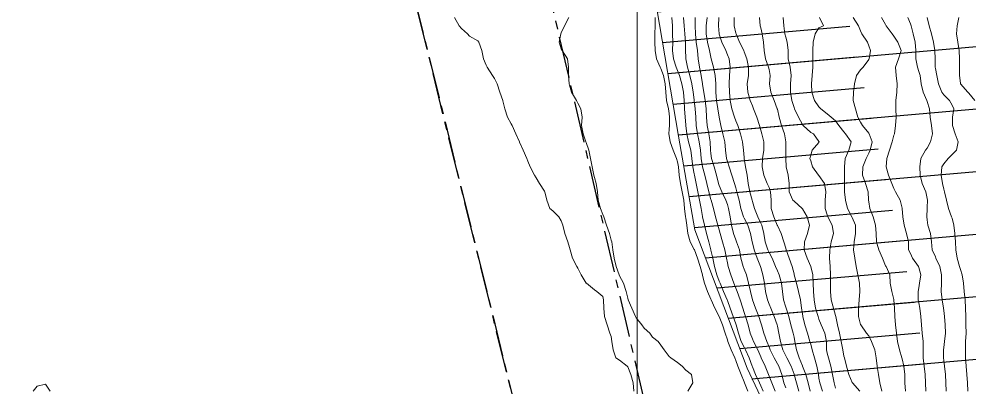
# Model space of a CAD drawing. Header units: centimetres. Extents: x 0 to 642158, y -847 to 649707.
# Drawn here: x 617029.7 to 617086.8, y 621496 to 621518.2 of the extents above; entities that cross this region are included whole.
import ezdxf

# ---------------------------------------------------------------- set-up
doc = ezdxf.new("R2010")
doc.units = ezdxf.units.CM
doc.header["$MEASUREMENT"] = 0
doc.linetypes.add('CENTERX2', pattern=[4, 2.5, -0.5, 0.5, -0.5])
for name, color, linetype, lineweight in [('MEV_grille', 254, 'Continuous', 9), ('MEV_schema paysager_V', 7, 'Continuous', 20), ('WAL_topographie 0.5', 253, 'Continuous', 20)]:
    doc.layers.add(name, color=color, linetype=linetype, lineweight=lineweight)
doc.layers.add('MEV_schema paysager_Ha', color=7, linetype='Continuous', lineweight=25, transparency=0.13)
doc.layers.add('SPW_parcellaire cadastral', color=7, linetype='CENTERX2', lineweight=25, true_color=0xff0542)

# ---------------------------------------------------------------- blocks, each defined once
blk = doc.blocks.new('*U112')
at = {"layer": 'MEV_grille', "transparency": 33554687}
blk.add_lwpolyline([(0, 1825.476), (0, -1825.476)], dxfattribs=at)
blk = doc.blocks.new('*U113')
at = {"layer": 'MEV_grille', "color": 0, "linetype": 'ByBlock', "lineweight": -2, "transparency": 16777216}
blk.add_blockref('*U112', (1700, 0), dxfattribs=at)

msp = doc.modelspace()

# ---------------------------------------------------------------- hatches: boundary and pattern name
at = {"layer": 'MEV_schema paysager_Ha', "transparency": 33554687}
h = msp.add_hatch(dxfattribs=at)
h.set_pattern_fill('ANSI31', color=60, scale=30, angle=320)
h.paths.add_polyline_path([(617170.419, 620834.567), (617172.651, 620836.166), (617173.767, 620838.36), (617176.52, 620837.394), (617174.806, 620846.341), (617170.861, 620863.855), (617160.166, 620908.624), (617154.776, 620933.562), (617146.673, 620971.647), (617141.556, 621000.514), (617137.768, 621021.34), (617128.09, 621079.063), (617126.156, 621093.864), (617119.316, 621143.104), (617111.792, 621208.391), (617108.156, 621251.964), (617106.162, 621276.436), (617103.961, 621303.676), (617102.134, 621336.288), (617100.135, 621389.845), (617096.516, 621463.981), (617093.32, 621529.296), (617090.317, 621582.148), (617088.875, 621608.789), (617089.552, 621610.434), (617091.584, 621610.24), (617079.838, 621624.63), (617079.15, 621614.869), (617077.224, 621610.745), (617075.161, 621604.283), (617075.024, 621597.272), (617074.199, 621592.185), (617074.199, 621587.785), (617073.373, 621584.761), (617071.723, 621576.1), (617070.554, 621571.223), (617069.004, 621567.237), (617065.792, 621560.483), (617065.459, 621555.39), (617064.352, 621548.747), (617063.248, 621545.861), (617063.538, 621539.763), (617064.894, 621531.341), (617066.831, 621523.888), (617067.993, 621518.758), (617069.311, 621511.094), (617070.285, 621505.466), (617073.425, 621497.132), (617077.756, 621487.932), (617080.679, 621477.434), (617081.545, 621462.498), (617082.024, 621453.112), (617079.891, 621448.421), (617077.757, 621439.358), (617074.131, 621434.987), (617070.825, 621431.469), (617069.438, 621426.671), (617071.018, 621420.988), (617073.27, 621414.516), (617077.07, 621409.311), (617077.914, 621402.699), (617079.322, 621395.946), (617077.774, 621388.912), (617077.028, 621379.272), (617077.18, 621366.49), (617077.637, 621354.926), (617081.138, 621345.34), (617084.667, 621339.141), (617088.419, 621332.55), (617091.943, 621324.141), (617093.489, 621313.549), (617093.991, 621301.308), (617095.095, 621293.181), (617098.226, 621286.522), (617098.599, 621269.214), (617098.32, 621260.56), (617100.919, 621240.097), (617102.163, 621224.304), (617102.661, 621213.61), (617104.31, 621203.418), (617105.03, 621196.058), (617108.853, 621175.666), (617110.452, 621164.481), (617113.761, 621137.233), (617115.569, 621117.477), (617117.489, 621112.22), (617116.988, 621109.132), (617114.316, 621105.794), (617111.985, 621102.229), (617112.056, 621101.1), (617120.765, 621101.771), (617121.63, 621095.928), (617112.376, 621095.304), (617112.524, 621092.145), (617113.883, 621089.004), (617118.105, 621088.839), (617120.775, 621088.744), (617122.967, 621085.98), (617123.825, 621080.262), (617124.207, 621073.973), (617125.553, 621066.79), (617126.9, 621057.169), (617128.055, 621049.377), (617129.783, 621041.532), (617130.994, 621026.347), (617134.207, 621004.931), (617136.145, 620988.525), (617136.031, 620979.069), (617142.374, 620949.543), (617145.918, 620930.208), (617153.153, 620899.212), (617158.672, 620872.657), (617161.08, 620858.212), (617163.85, 620847.016), (617167.101, 620840.155), (617169.922, 620834.909)])
h = msp.add_hatch(dxfattribs=at)
h.set_pattern_fill('ANSI31', color=60, scale=15, angle=320)
h.paths.add_polyline_path([(617170.419, 620834.567), (617172.651, 620836.166), (617173.767, 620838.36), (617172.164, 620839.948), (617169.222, 620844.997), (617165.011, 620861.103), (617155.295, 620905.773), (617149.967, 620930.558), (617141.637, 620968.956), (617138.302, 620999.865), (617134.651, 621021.029), (617125.75, 621078.391), (617121.772, 621092.578), (617115.806, 621141.831), (617107.516, 621206.061), (617103.711, 621250.656), (617102.096, 621275.072), (617098.522, 621305.188), (617095.036, 621336.316), (617086.438, 621359.081), (617085.934, 621388.312), (617080.11, 621426.004), (617086.838, 621442.658), (617088.578, 621463.389), (617083.681, 621500.211), (617076.945, 621529.071), (617073.11, 621552.713), (617080.742, 621582.645), (617082.21, 621610.23), (617089.552, 621610.434), (617091.584, 621610.24), (617079.838, 621624.63), (617079.15, 621614.869), (617077.224, 621610.745), (617075.161, 621604.283), (617075.024, 621597.272), (617074.199, 621592.185), (617074.199, 621587.785), (617073.373, 621584.761), (617071.723, 621576.1), (617070.554, 621571.223), (617069.004, 621567.237), (617065.792, 621560.483), (617065.459, 621555.39), (617064.352, 621548.747), (617063.248, 621545.861), (617063.538, 621539.763), (617064.894, 621531.341), (617066.831, 621523.888), (617067.993, 621518.758), (617069.311, 621511.094), (617070.285, 621505.466), (617073.425, 621497.132), (617077.756, 621487.932), (617080.679, 621477.434), (617081.545, 621462.498), (617082.024, 621453.112), (617079.891, 621448.421), (617077.757, 621439.358), (617074.131, 621434.987), (617070.825, 621431.469), (617069.438, 621426.671), (617071.018, 621420.988), (617073.27, 621414.516), (617077.07, 621409.311), (617077.914, 621402.699), (617079.322, 621395.946), (617077.774, 621388.912), (617077.028, 621379.272), (617077.18, 621366.49), (617077.637, 621354.926), (617081.138, 621345.34), (617084.667, 621339.141), (617088.419, 621332.55), (617091.943, 621324.141), (617093.489, 621313.549), (617093.991, 621301.308), (617095.095, 621293.181), (617098.226, 621286.522), (617098.599, 621269.214), (617098.32, 621260.56), (617100.919, 621240.097), (617102.163, 621224.304), (617102.661, 621213.61), (617104.31, 621203.418), (617105.03, 621196.058), (617108.853, 621175.666), (617110.452, 621164.481), (617113.761, 621137.233), (617115.569, 621117.477), (617117.489, 621112.22), (617116.988, 621109.132), (617114.316, 621105.794), (617111.985, 621102.229), (617112.056, 621101.1), (617120.765, 621101.771), (617121.63, 621095.928), (617112.376, 621095.304), (617112.524, 621092.145), (617113.883, 621089.004), (617118.105, 621088.839), (617120.775, 621088.744), (617122.967, 621085.98), (617123.825, 621080.262), (617124.207, 621073.973), (617125.553, 621066.79), (617126.9, 621057.169), (617128.055, 621049.377), (617129.783, 621041.532), (617130.994, 621026.347), (617134.207, 621004.931), (617136.145, 620988.525), (617136.031, 620979.069), (617142.374, 620949.543), (617145.918, 620930.208), (617153.153, 620899.212), (617158.672, 620872.657), (617161.08, 620858.212), (617163.85, 620847.016), (617167.101, 620840.155), (617169.922, 620834.909)])

# ---------------------------------------------------------------- linework, layer by layer
at = {"layer": 'MEV_schema paysager_V', "color": 60}
msp.add_lwpolyline([(617079.838, 621624.63), (617079.15, 621614.869), (617077.224, 621610.745), (617075.161, 621604.283), (617075.024, 621597.272), (617074.199, 621592.185), (617074.199, 621587.785), (617073.373, 621584.761), (617071.723, 621576.1), (617070.554, 621571.223), (617069.004, 621567.237), (617065.792, 621560.483), (617065.459, 621555.39), (617064.352, 621548.747), (617063.248, 621545.861), (617063.538, 621539.763), (617064.894, 621531.341), (617066.831, 621523.888), (617067.993, 621518.758), (617069.311, 621511.094), (617070.285, 621505.466), (617073.425, 621497.132), (617077.756, 621487.932)], dxfattribs=at)
at = {"layer": 'SPW_parcellaire cadastral'}
for points in [[(616961.682, 621561.505), (616957.161, 621536.964), (616965.501, 621523.284), (616971.233, 621514.366), (616974.374, 621509.591), (616975.304, 621510.352), (616983.527, 621516.007), (616989.386, 621518.755), (617051.624, 621539.157), (617050.488, 621531.376), (617066.617, 621465.843), (617068.014, 621447.174), (617068.141, 621431.299), (617065.63, 621389.514), (617029.25, 621381.354), (616971.753, 621365.049), (616944.019, 621346.288), (616891.176, 621232.847)], [(617071.741, 621390.887), (617065.63, 621389.514), (617068.141, 621431.299), (617068.014, 621447.174), (617066.617, 621465.843), (617050.488, 621531.376), (617051.624, 621539.157), (617059.513, 621541.743), (617058.51, 621532.646), (617073.939, 621466.394), (617076.23, 621448.428), (617075.082, 621431.913), (617071.741, 621390.887)]]:
    msp.add_lwpolyline(points, dxfattribs=at)
at = {"layer": 'WAL_topographie 0.5'}
for points in [[(617055.848, 621518.25), (617056.122, 621517.75), (617056.25, 621517.574), (617056.617, 621517.25), (617056.75, 621517.117), (617057.25, 621516.841), (617057.311, 621516.75), (617057.477, 621516.25), (617057.58, 621515.75), (617057.75, 621515.375), (617057.804, 621515.25), (617058.128, 621514.75), (617058.25, 621514.571), (617058.403, 621514.25), (617058.56, 621513.75), (617058.74, 621513.25), (617058.75, 621513.219), (617058.865, 621512.75), (617059.023, 621512.25), (617059.25, 621511.847), (617059.298, 621511.75), (617059.529, 621511.25), (617059.741, 621510.75), (617059.75, 621510.731), (617059.962, 621510.25), (617060.186, 621509.75), (617060.25, 621509.591), (617060.392, 621509.25), (617060.652, 621508.75), (617060.75, 621508.583), (617060.95, 621508.25), (617061.25, 621507.792), (617061.275, 621507.75), (617061.382, 621507.25), (617061.576, 621506.75), (617061.75, 621506.611), (617062.111, 621506.25), (617062.25, 621506.008), (617062.345, 621505.75), (617062.478, 621505.25), (617062.652, 621504.75), (617062.75, 621504.406), (617062.786, 621504.25), (617062.933, 621503.75), (617063.196, 621503.25), (617063.25, 621503.162), (617063.456, 621502.75), (617063.75, 621502.262), (617063.766, 621502.25), (617064.25, 621501.853), (617064.388, 621501.75), (617064.75, 621501.441), (617064.788, 621501.25), (617064.813, 621500.75), (617064.848, 621500.25), (617065.025, 621499.75), (617065.185, 621499.25), (617065.25, 621499.044), (617065.303, 621498.75), (617065.374, 621498.25), (617065.532, 621497.75), (617065.75, 621497.618), (617066.215, 621497.25), (617066.25, 621497.222), (617066.438, 621496.75), (617066.57, 621496.25), (617066.618, 621495.75)], [(617062.708, 621518.25), (617062.455, 621517.75), (617062.25, 621517.312), (617062.224, 621517.25), (617062.132, 621516.75), (617062.25, 621516.365), (617062.306, 621516.25), (617062.637, 621515.75), (617062.699, 621515.25), (617062.689, 621514.75), (617062.724, 621514.25), (617062.75, 621514.171), (617062.878, 621513.75), (617063.167, 621513.25), (617063.25, 621513.083), (617063.438, 621512.75), (617063.503, 621512.25), (617063.47, 621511.75), (617063.569, 621511.25), (617063.739, 621510.75), (617063.75, 621510.715), (617063.906, 621510.25), (617064.023, 621509.75), (617064.108, 621509.25), (617064.212, 621508.75), (617064.25, 621508.608), (617064.36, 621508.25), (617064.428, 621507.75), (617064.468, 621507.25), (617064.606, 621506.75), (617064.75, 621506.383), (617064.81, 621506.25), (617064.985, 621505.75), (617065.152, 621505.25), (617065.25, 621504.849), (617065.289, 621504.75), (617065.352, 621504.25), (617065.431, 621503.75), (617065.556, 621503.25), (617065.73, 621502.75), (617065.75, 621502.698), (617065.995, 621502.25), (617066.159, 621501.75), (617066.25, 621501.348), (617066.284, 621501.25), (617066.495, 621500.75), (617066.713, 621500.25), (617066.75, 621500.172), (617067.109, 621499.75), (617067.25, 621499.552), (617067.583, 621499.25), (617067.75, 621499.009), (617068.076, 621498.75), (617068.25, 621498.523), (617068.441, 621498.25), (617068.75, 621497.847), (617068.842, 621497.75), (617069.25, 621497.478), (617069.527, 621497.25), (617069.75, 621497.022), (617070.079, 621496.75), (617070.173, 621496.25), (617069.872, 621495.75)], [(617067.897, 621518.25), (617067.892, 621517.75), (617067.88, 621517.25), (617067.884, 621516.75), (617067.9, 621516.25), (617067.972, 621515.75), (617068.203, 621515.25), (617068.25, 621515.174), (617068.393, 621514.75), (617068.499, 621514.25), (617068.537, 621513.75), (617068.589, 621513.25), (617068.701, 621512.75), (617068.75, 621512.458), (617068.765, 621512.25), (617068.758, 621511.75), (617068.75, 621511.523), (617068.721, 621511.25), (617068.75, 621511.146), (617068.802, 621510.75), (617068.975, 621510.25), (617069.187, 621509.75), (617069.25, 621509.563), (617069.295, 621509.25), (617069.352, 621508.75), (617069.421, 621508.25), (617069.527, 621507.75), (617069.626, 621507.25), (617069.669, 621506.75), (617069.733, 621506.25), (617069.75, 621506.171), (617069.801, 621505.75), (617069.867, 621505.25), (617070.002, 621504.75), (617070.25, 621504.282), (617070.262, 621504.25), (617070.453, 621503.75), (617070.606, 621503.25), (617070.741, 621502.75), (617070.75, 621502.724), (617070.869, 621502.25), (617071.043, 621501.75), (617071.25, 621501.291), (617071.266, 621501.25), (617071.484, 621500.75), (617071.745, 621500.25), (617071.75, 621500.241), (617071.94, 621499.75), (617072.103, 621499.25), (617072.25, 621498.847), (617072.279, 621498.75), (617072.465, 621498.25), (617072.685, 621497.75), (617072.75, 621497.602), (617072.878, 621497.25), (617073.065, 621496.75), (617073.25, 621496.305), (617073.271, 621496.25), (617073.471, 621495.75)], [(617068.895, 621518.25), (617068.937, 621517.75), (617068.949, 621517.25), (617068.954, 621516.75), (617068.95, 621516.25), (617069.008, 621515.75), (617069.168, 621515.25), (617069.25, 621515.05), (617069.355, 621514.75), (617069.504, 621514.25), (617069.599, 621513.75), (617069.64, 621513.25), (617069.663, 621512.75), (617069.704, 621512.25), (617069.75, 621511.788), (617069.753, 621511.75), (617069.807, 621511.25), (617069.915, 621510.75), (617070.036, 621510.25), (617070.113, 621509.75), (617070.174, 621509.25), (617070.25, 621508.83), (617070.263, 621508.75), (617070.36, 621508.25), (617070.466, 621507.75), (617070.575, 621507.25), (617070.667, 621506.75), (617070.75, 621506.273), (617070.754, 621506.25), (617070.862, 621505.75), (617070.991, 621505.25), (617071.118, 621504.75), (617071.247, 621504.25), (617071.25, 621504.237), (617071.367, 621503.75), (617071.47, 621503.25), (617071.603, 621502.75), (617071.75, 621502.378), (617071.802, 621502.25), (617072.017, 621501.75), (617072.235, 621501.25), (617072.25, 621501.212), (617072.414, 621500.75), (617072.593, 621500.25), (617072.75, 621499.802), (617072.767, 621499.75), (617072.906, 621499.25), (617073.08, 621498.75), (617073.25, 621498.405), (617073.328, 621498.25), (617073.549, 621497.75), (617073.736, 621497.25), (617073.75, 621497.217), (617073.939, 621496.75), (617074.169, 621496.25), (617074.25, 621496.083), (617074.396, 621495.75)], [(617069.598, 621518.25), (617069.65, 621517.75), (617069.685, 621517.25), (617069.715, 621516.75), (617069.732, 621516.25), (617069.75, 621515.837), (617069.754, 621515.75), (617069.84, 621515.25), (617069.987, 621514.75), (617070.11, 621514.25), (617070.191, 621513.75), (617070.25, 621513.278), (617070.254, 621513.25), (617070.3, 621512.75), (617070.338, 621512.25), (617070.375, 621511.75), (617070.447, 621511.25), (617070.55, 621510.75), (617070.624, 621510.25), (617070.672, 621509.75), (617070.75, 621509.254), (617070.751, 621509.25), (617070.884, 621508.75), (617071.002, 621508.25), (617071.121, 621507.75), (617071.25, 621507.297), (617071.267, 621507.25), (617071.409, 621506.75), (617071.524, 621506.25), (617071.666, 621505.75), (617071.75, 621505.465), (617071.811, 621505.25), (617071.947, 621504.75), (617072.091, 621504.25), (617072.197, 621503.75), (617072.25, 621503.478), (617072.296, 621503.25), (617072.46, 621502.75), (617072.639, 621502.25), (617072.75, 621501.962), (617072.827, 621501.75), (617073.002, 621501.25), (617073.162, 621500.75), (617073.25, 621500.489), (617073.334, 621500.25), (617073.49, 621499.75), (617073.621, 621499.25), (617073.75, 621498.911), (617073.816, 621498.75), (617074.065, 621498.25), (617074.25, 621497.819), (617074.281, 621497.75), (617074.505, 621497.25), (617074.712, 621496.75), (617074.75, 621496.658), (617074.906, 621496.25), (617075.111, 621495.75)], [(617070.309, 621518.25), (617070.31, 621517.75), (617070.318, 621517.25), (617070.369, 621516.75), (617070.444, 621516.25), (617070.491, 621515.75), (617070.557, 621515.25), (617070.667, 621514.75), (617070.744, 621514.25), (617070.75, 621514.207), (617070.819, 621513.75), (617070.9, 621513.25), (617070.96, 621512.75), (617070.995, 621512.25), (617071.037, 621511.75), (617071.121, 621511.25), (617071.199, 621510.75), (617071.23, 621510.25), (617071.25, 621510.053), (617071.291, 621509.75), (617071.44, 621509.25), (617071.594, 621508.75), (617071.713, 621508.25), (617071.75, 621508.136), (617071.918, 621507.75), (617072.156, 621507.25), (617072.25, 621506.984), (617072.315, 621506.75), (617072.41, 621506.25), (617072.49, 621505.75), (617072.61, 621505.25), (617072.75, 621504.861), (617072.795, 621504.75), (617072.962, 621504.25), (617073.057, 621503.75), (617073.195, 621503.25), (617073.25, 621503.098), (617073.382, 621502.75), (617073.513, 621502.25), (617073.626, 621501.75), (617073.748, 621501.25), (617073.75, 621501.244), (617073.932, 621500.75), (617074.136, 621500.25), (617074.25, 621499.875), (617074.292, 621499.75), (617074.44, 621499.25), (617074.62, 621498.75), (617074.75, 621498.427), (617074.817, 621498.25), (617075.056, 621497.75), (617075.25, 621497.391), (617075.326, 621497.25), (617075.509, 621496.75), (617075.641, 621496.25), (617075.75, 621495.945)], [(617071.021, 621518.25), (617070.975, 621517.75), (617070.969, 621517.25), (617071.046, 621516.75), (617071.17, 621516.25), (617071.25, 621515.846), (617071.276, 621515.75), (617071.404, 621515.25), (617071.515, 621514.75), (617071.551, 621514.25), (617071.555, 621513.75), (617071.589, 621513.25), (617071.661, 621512.75), (617071.75, 621512.25), (617071.75, 621512.25), (617071.854, 621511.75), (617071.977, 621511.25), (617072.084, 621510.75), (617072.135, 621510.25), (617072.197, 621509.75), (617072.25, 621509.585), (617072.354, 621509.25), (617072.518, 621508.75), (617072.661, 621508.25), (617072.75, 621507.998), (617072.82, 621507.75), (617072.946, 621507.25), (617073.053, 621506.75), (617073.218, 621506.25), (617073.25, 621506.171), (617073.465, 621505.75), (617073.63, 621505.25), (617073.732, 621504.75), (617073.75, 621504.68), (617073.851, 621504.25), (617074.026, 621503.75), (617074.233, 621503.25), (617074.25, 621503.19), (617074.368, 621502.75), (617074.467, 621502.25), (617074.538, 621501.75), (617074.645, 621501.25), (617074.75, 621500.994), (617074.846, 621500.75), (617075.064, 621500.25), (617075.232, 621499.75), (617075.25, 621499.671), (617075.336, 621499.25), (617075.437, 621498.75), (617075.58, 621498.25), (617075.75, 621497.889), (617075.811, 621497.75), (617076.068, 621497.25), (617076.25, 621496.773), (617076.259, 621496.75), (617076.39, 621496.25), (617076.53, 621495.75)], [(617071.723, 621518.25), (617071.714, 621517.75), (617071.746, 621517.25), (617071.75, 621517.234), (617071.902, 621516.75), (617072.15, 621516.25), (617072.25, 621516.002), (617072.357, 621515.75), (617072.411, 621515.25), (617072.378, 621514.75), (617072.354, 621514.25), (617072.36, 621513.75), (617072.41, 621513.25), (617072.518, 621512.75), (617072.673, 621512.25), (617072.75, 621512.025), (617072.864, 621511.75), (617073.029, 621511.25), (617073.146, 621510.75), (617073.214, 621510.25), (617073.25, 621509.815), (617073.255, 621509.75), (617073.341, 621509.25), (617073.423, 621508.75), (617073.482, 621508.25), (617073.599, 621507.75), (617073.729, 621507.25), (617073.75, 621507.162), (617073.863, 621506.75), (617074.072, 621506.25), (617074.25, 621505.871), (617074.304, 621505.75), (617074.43, 621505.25), (617074.513, 621504.75), (617074.683, 621504.25), (617074.75, 621504.103), (617074.927, 621503.75), (617075.143, 621503.25), (617075.25, 621502.988), (617075.346, 621502.75), (617075.491, 621502.25), (617075.555, 621501.75), (617075.625, 621501.25), (617075.75, 621500.817), (617075.769, 621500.75), (617075.928, 621500.25), (617076.065, 621499.75), (617076.195, 621499.25), (617076.25, 621499.002), (617076.307, 621498.75), (617076.398, 621498.25), (617076.555, 621497.75), (617076.75, 621497.274), (617076.76, 621497.25), (617076.964, 621496.75), (617077.093, 621496.25), (617077.212, 621495.75)], [(617072.653, 621518.25), (617072.654, 621517.75), (617072.75, 621517.299), (617072.762, 621517.25), (617072.979, 621516.75), (617073.223, 621516.25), (617073.25, 621516.185), (617073.42, 621515.75), (617073.51, 621515.25), (617073.506, 621514.75), (617073.439, 621514.25), (617073.463, 621513.75), (617073.617, 621513.25), (617073.75, 621512.918), (617073.819, 621512.75), (617074.015, 621512.25), (617074.177, 621511.75), (617074.25, 621511.458), (617074.316, 621511.25), (617074.434, 621510.75), (617074.426, 621510.25), (617074.355, 621509.75), (617074.34, 621509.25), (617074.434, 621508.75), (617074.637, 621508.25), (617074.75, 621508.006), (617074.843, 621507.75), (617074.877, 621507.25), (617074.881, 621506.75), (617075.034, 621506.25), (617075.24, 621505.75), (617075.25, 621505.719), (617075.468, 621505.25), (617075.628, 621504.75), (617075.75, 621504.365), (617075.779, 621504.25), (617075.949, 621503.75), (617076.128, 621503.25), (617076.25, 621502.807), (617076.266, 621502.75), (617076.39, 621502.25), (617076.511, 621501.75), (617076.635, 621501.25), (617076.705, 621500.75), (617076.75, 621500.427), (617076.774, 621500.25), (617076.895, 621499.75), (617077.051, 621499.25), (617077.207, 621498.75), (617077.25, 621498.582), (617077.338, 621498.25), (617077.477, 621497.75), (617077.627, 621497.25), (617077.715, 621496.75), (617077.75, 621496.545), (617077.803, 621496.25), (617077.964, 621495.75)], [(617074.176, 621518.25), (617074.217, 621517.75), (617074.25, 621517.627), (617074.332, 621517.25), (617074.414, 621516.75), (617074.451, 621516.25), (617074.538, 621515.75), (617074.724, 621515.25), (617074.75, 621515.117), (617074.813, 621514.75), (617074.781, 621514.25), (617074.861, 621513.75), (617075.058, 621513.25), (617075.244, 621512.75), (617075.25, 621512.727), (617075.358, 621512.25), (617075.498, 621511.75), (617075.678, 621511.25), (617075.75, 621510.759), (617075.751, 621510.75), (617075.751, 621510.25), (617075.762, 621509.75), (617075.781, 621509.25), (617075.89, 621508.75), (617075.962, 621508.25), (617075.962, 621507.75), (617076.182, 621507.25), (617076.25, 621507.184), (617076.739, 621506.75), (617076.75, 621506.736), (617077.034, 621506.25), (617077.171, 621505.75), (617077.049, 621505.25), (617076.878, 621504.75), (617076.849, 621504.25), (617077.031, 621503.75), (617077.25, 621503.263), (617077.256, 621503.25), (617077.382, 621502.75), (617077.398, 621502.25), (617077.421, 621501.75), (617077.467, 621501.25), (617077.544, 621500.75), (617077.691, 621500.25), (617077.75, 621500.089), (617077.886, 621499.75), (617078.099, 621499.25), (617078.202, 621498.75), (617078.204, 621498.25), (617078.25, 621498.045), (617078.319, 621497.75), (617078.467, 621497.25), (617078.555, 621496.75), (617078.662, 621496.25), (617078.75, 621495.935)], [(617075.598, 621518.25), (617075.628, 621517.75), (617075.701, 621517.25), (617075.75, 621517.057), (617075.829, 621516.75), (617075.9, 621516.25), (617075.906, 621515.75), (617076.012, 621515.25), (617076.069, 621514.75), (617076.027, 621514.25), (617076.028, 621513.75), (617076.112, 621513.25), (617076.25, 621512.828), (617076.282, 621512.75), (617076.52, 621512.25), (617076.75, 621511.808), (617076.798, 621511.75), (617077.25, 621511.326), (617077.425, 621511.25), (617077.75, 621510.785), (617077.763, 621510.75), (617077.75, 621510.728), (617077.344, 621510.25), (617077.25, 621509.947), (617077.209, 621509.75), (617077.25, 621509.606), (617077.362, 621509.25), (617077.728, 621508.75), (617077.75, 621508.725), (617078.073, 621508.25), (617078.166, 621507.75), (617078.124, 621507.25), (617078.126, 621506.75), (617078.25, 621506.356), (617078.282, 621506.25), (617078.536, 621505.75), (617078.615, 621505.25), (617078.491, 621504.75), (617078.397, 621504.25), (617078.377, 621503.75), (617078.416, 621503.25), (617078.439, 621502.75), (617078.436, 621502.25), (617078.447, 621501.75), (617078.49, 621501.25), (617078.621, 621500.75), (617078.75, 621500.3), (617078.763, 621500.25), (617078.856, 621499.75), (617078.973, 621499.25), (617079.086, 621498.75), (617079.178, 621498.25), (617079.25, 621497.852), (617079.274, 621497.75), (617079.401, 621497.25), (617079.546, 621496.75), (617079.75, 621496.276), (617079.768, 621496.25), (617080.207, 621495.75)], [(617077.79, 621518.25), (617078.028, 621517.75), (617077.75, 621517.613), (617077.521, 621517.25), (617077.398, 621516.75), (617077.373, 621516.25), (617077.383, 621515.75), (617077.386, 621515.25), (617077.346, 621514.75), (617077.306, 621514.25), (617077.324, 621513.75), (617077.477, 621513.25), (617077.75, 621512.864), (617077.868, 621512.75), (617078.25, 621512.446), (617078.482, 621512.25), (617078.75, 621512.019), (617078.948, 621511.75), (617079.25, 621511.353), (617079.336, 621511.25), (617079.684, 621510.75), (617079.549, 621510.25), (617079.322, 621509.75), (617079.275, 621509.25), (617079.283, 621508.75), (617079.279, 621508.25), (617079.285, 621507.75), (617079.345, 621507.25), (617079.465, 621506.75), (617079.732, 621506.25), (617079.75, 621506.215), (617079.944, 621505.75), (617079.954, 621505.25), (617079.865, 621504.75), (617079.831, 621504.25), (617079.897, 621503.75), (617079.993, 621503.25), (617080.093, 621502.75), (617080.186, 621502.25), (617080.211, 621501.75), (617080.16, 621501.25), (617080.115, 621500.75), (617080.133, 621500.25), (617080.25, 621499.774), (617080.261, 621499.75), (617080.608, 621499.25), (617080.75, 621499.075), (617080.915, 621498.75), (617081.112, 621498.25), (617081.195, 621497.75), (617081.248, 621497.25), (617081.25, 621497.236), (617081.321, 621496.75), (617081.415, 621496.25), (617081.526, 621495.75)], [(617079.801, 621518.25), (617080.123, 621517.75), (617080.25, 621517.43), (617080.334, 621517.25), (617080.658, 621516.75), (617080.75, 621516.532), (617080.838, 621516.25), (617080.76, 621515.75), (617080.75, 621515.718), (617080.399, 621515.25), (617080.25, 621515.089), (617080.009, 621514.75), (617079.892, 621514.25), (617079.822, 621513.75), (617079.812, 621513.25), (617079.945, 621512.75), (617080.091, 621512.25), (617080.25, 621511.94), (617080.361, 621511.75), (617080.75, 621511.272), (617080.768, 621511.25), (617080.949, 621510.75), (617080.835, 621510.25), (617080.75, 621510.074), (617080.584, 621509.75), (617080.394, 621509.25), (617080.363, 621508.75), (617080.546, 621508.25), (617080.708, 621507.75), (617080.733, 621507.25), (617080.75, 621507.14), (617080.815, 621506.75), (617081.006, 621506.25), (617081.143, 621505.75), (617081.18, 621505.25), (617081.213, 621504.75), (617081.25, 621504.607), (617081.355, 621504.25), (617081.571, 621503.75), (617081.75, 621503.287), (617081.778, 621503.25), (617082.011, 621502.75), (617082.038, 621502.25), (617082.122, 621501.75), (617082.25, 621501.26), (617082.252, 621501.25), (617082.297, 621500.75), (617082.315, 621500.25), (617082.357, 621499.75), (617082.4, 621499.25), (617082.46, 621498.75), (617082.581, 621498.25), (617082.736, 621497.75), (617082.75, 621497.704), (617082.859, 621497.25), (617082.903, 621496.75), (617082.915, 621496.25), (617082.955, 621495.75)], [(617081.512, 621518.25), (617081.75, 621517.822), (617081.791, 621517.75), (617082.157, 621517.25), (617082.25, 621517.118), (617082.491, 621516.75), (617082.685, 621516.25), (617082.538, 621515.75), (617082.356, 621515.25), (617082.387, 621514.75), (617082.456, 621514.25), (617082.431, 621513.75), (617082.375, 621513.25), (617082.375, 621512.75), (617082.397, 621512.25), (617082.358, 621511.75), (617082.28, 621511.25), (617082.25, 621511.158), (617082.152, 621510.75), (617081.986, 621510.25), (617081.835, 621509.75), (617081.792, 621509.25), (617081.924, 621508.75), (617082.125, 621508.25), (617082.25, 621507.946), (617082.355, 621507.75), (617082.621, 621507.25), (617082.75, 621506.761), (617082.752, 621506.75), (617082.795, 621506.25), (617082.87, 621505.75), (617083.019, 621505.25), (617083.136, 621504.75), (617083.132, 621504.25), (617083.25, 621504.037), (617083.366, 621503.75), (617083.733, 621503.25), (617083.75, 621503.188), (617083.877, 621502.75), (617083.801, 621502.25), (617083.75, 621501.964), (617083.71, 621501.75), (617083.716, 621501.25), (617083.75, 621501.061), (617083.809, 621500.75), (617083.877, 621500.25), (617083.908, 621499.75), (617083.957, 621499.25), (617084.004, 621498.75), (617084.011, 621498.25), (617084.014, 621497.75), (617084.064, 621497.25), (617084.123, 621496.75), (617084.154, 621496.25), (617084.17, 621495.75)], [(617083.085, 621518.25), (617083.25, 621517.856), (617083.282, 621517.75), (617083.408, 621517.25), (617083.527, 621516.75), (617083.576, 621516.25), (617083.58, 621515.75), (617083.675, 621515.25), (617083.75, 621515), (617083.822, 621514.75), (617083.888, 621514.25), (617084.014, 621513.75), (617084.235, 621513.25), (617084.25, 621513.195), (617084.393, 621512.75), (617084.423, 621512.25), (617084.505, 621511.75), (617084.565, 621511.25), (617084.458, 621510.75), (617084.25, 621510.377), (617084.151, 621510.25), (617083.874, 621509.75), (617083.811, 621509.25), (617083.836, 621508.75), (617083.956, 621508.25), (617084.17, 621507.75), (617084.25, 621507.357), (617084.268, 621507.25), (617084.25, 621506.817), (617084.247, 621506.75), (617084.225, 621506.25), (617084.25, 621506.056), (617084.298, 621505.75), (617084.443, 621505.25), (617084.516, 621504.75), (617084.558, 621504.25), (617084.75, 621503.829), (617084.782, 621503.75), (617085.014, 621503.25), (617085.11, 621502.75), (617085.117, 621502.25), (617085.103, 621501.75), (617085.147, 621501.25), (617085.235, 621500.75), (617085.25, 621500.603), (617085.289, 621500.25), (617085.334, 621499.75), (617085.359, 621499.25), (617085.302, 621498.75), (617085.25, 621498.383), (617085.231, 621498.25), (617085.233, 621497.75), (617085.25, 621497.601), (617085.29, 621497.25), (617085.352, 621496.75), (617085.381, 621496.25), (617085.398, 621495.75)], [(617084.25, 621518.235), (617084.364, 621517.75), (617084.512, 621517.25), (617084.628, 621516.75), (617084.711, 621516.25), (617084.728, 621515.75), (617084.735, 621515.25), (617084.75, 621515.17), (617084.832, 621514.75), (617084.932, 621514.25), (617085.131, 621513.75), (617085.25, 621513.597), (617085.587, 621513.25), (617085.75, 621512.956), (617085.855, 621512.75), (617085.784, 621512.25), (617085.77, 621511.75), (617085.93, 621511.25), (617086.115, 621510.75), (617086.008, 621510.25), (617085.75, 621509.987), (617085.518, 621509.75), (617085.25, 621509.441), (617085.143, 621509.25), (617085.092, 621508.75), (617085.179, 621508.25), (617085.25, 621507.914), (617085.291, 621507.75), (617085.405, 621507.25), (617085.541, 621506.75), (617085.723, 621506.25), (617085.75, 621506.163), (617085.854, 621505.75), (617085.923, 621505.25), (617085.951, 621504.75), (617085.972, 621504.25), (617086.051, 621503.75), (617086.197, 621503.25), (617086.25, 621503.067), (617086.352, 621502.75), (617086.435, 621502.25), (617086.484, 621501.75), (617086.537, 621501.25), (617086.566, 621500.75), (617086.571, 621500.25), (617086.581, 621499.75), (617086.587, 621499.25), (617086.566, 621498.75), (617086.549, 621498.25), (617086.563, 621497.75), (617086.597, 621497.25), (617086.645, 621496.75), (617086.671, 621496.25), (617086.69, 621495.75)], [(617086.157, 621518.25), (617086.052, 621517.75), (617086.017, 621517.25), (617086.096, 621516.75), (617086.173, 621516.25), (617086.201, 621515.75), (617086.193, 621515.25), (617086.188, 621514.75), (617086.25, 621514.281), (617086.255, 621514.25), (617086.688, 621513.75), (617086.75, 621513.691), (617087.122, 621513.25)], [(617030.5, 621495.75), (617030.75, 621496.062), (617031.25, 621496.167), (617031.528, 621495.75)]]:
    msp.add_lwpolyline(points, dxfattribs=at)

# ---------------------------------------------------------------- block references
at = {"layer": 'MEV_grille', "transparency": 33554687}
msp.add_blockref('*U113', (615366.814, 620593.644), dxfattribs=at)

doc.saveas('drawing.dxf')
